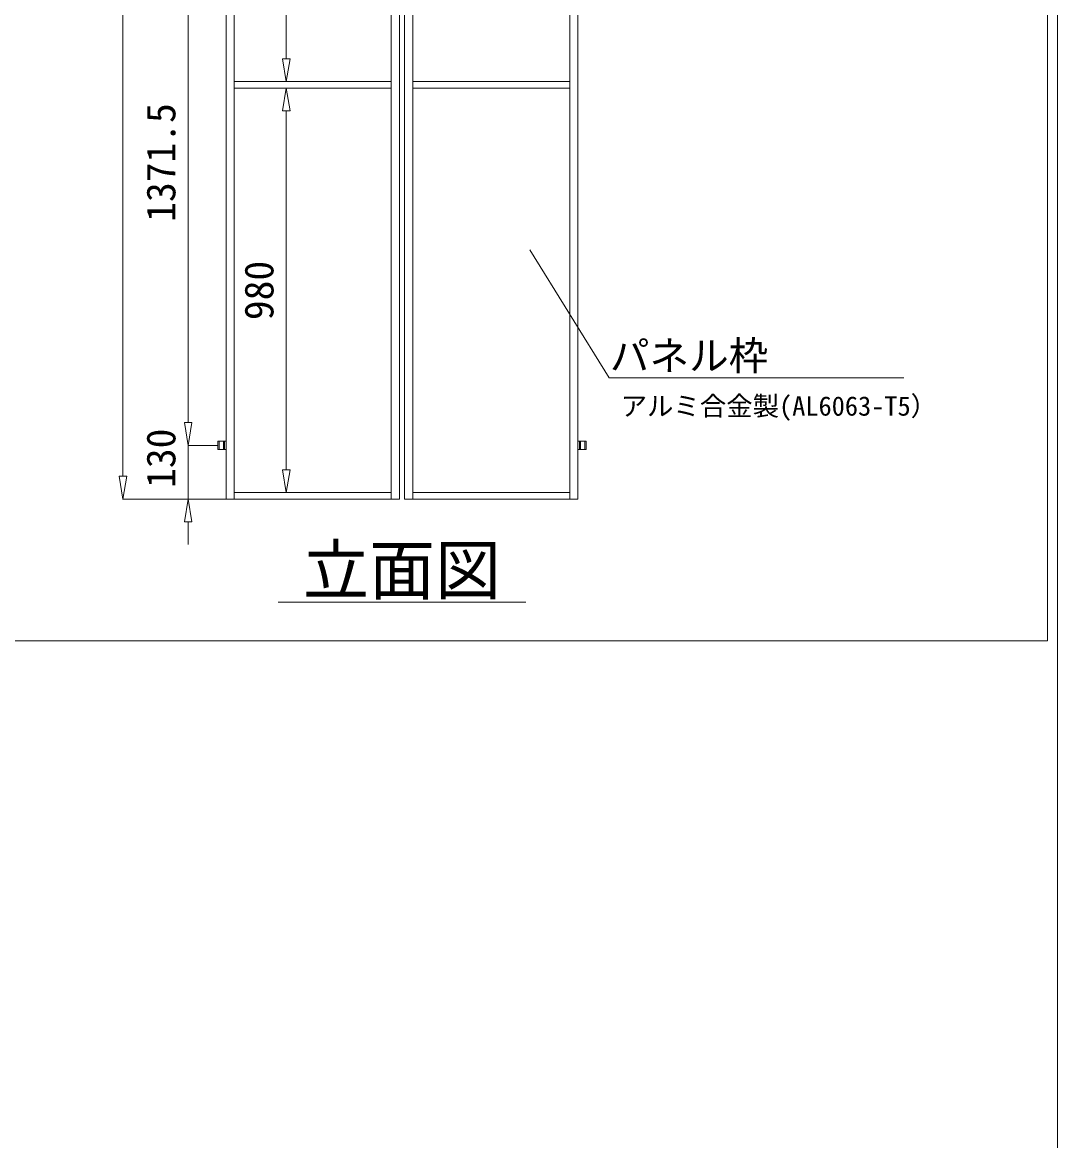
# Model space of a CAD drawing. Units: millimetres, scale not verified. Extents: x -12090 to 12090, y -18325 to 18325.
# Drawn here: x 9048 to 12060, y -14676 to -11425 of the extents above; entities that cross this region are included whole.
import ezdxf
from ezdxf.enums import TextEntityAlignment as Align

# ---------------------------------------------------------------- set-up
doc = ezdxf.new("R2010")
doc.units = ezdxf.units.MM
doc.header["$LTSCALE"] = 90
doc.linetypes.add('DASHED1', pattern=[1.8, 1.2, -0.6])
doc.layers.add('0-A_図面枠', color=134, linetype='Continuous', lineweight=18)
doc.styles.add('ＭＳ ゴシック', font='')
doc.styles.get('ＭＳ ゴシック').set_extended_font_data('MS Gothic')

msp = doc.modelspace()

# ---------------------------------------------------------------- linework, layer by layer
at = {"layer": '0-A_図面枠'}
for p, q in [((9340.73, -9272.84), (9340.73, -12744.45)), ((9815.7, -10486.65), (9815.7, -11530.65)), ((9530.48, -11074.64), (9530.48, -12588.44)), ((9804.7, -11530.65), (9815.7, -11596.64)), ((9804.7, -11530.65), (9826.69, -11530.65)), ((9815.7, -11596.64), (9826.69, -11530.65)), ((9665.69, -11596.64), (9816.89, -11596.64)), ((9665.69, -11615.85), (9816.89, -11615.85)), ((9804.7, -11681.85), (9815.7, -11615.85)), ((9815.7, -11615.85), (9826.69, -11681.85)), ((9804.7, -11681.85), (9826.69, -11681.85)), ((9815.7, -11681.85), (9815.7, -12725.85)), ((10756.03, -12458.43), (11612.58, -12458.43)), ((9530.48, -12588.44), (9530.48, -12522.45)), ((9519.48, -12588.44), (9530.48, -12654.45)), ((9519.48, -12588.44), (9541.48, -12588.44)), ((9519.48, -12588.44), (9530.48, -12654.45)), ((9519.48, -12588.44), (9541.48, -12588.44)), ((9530.48, -12654.45), (9541.48, -12588.44)), ((9530.48, -12654.45), (9541.48, -12588.44)), ((9636.25, -12642.44), (9636.25, -12666.45)), ((10668.59, -12642.44), (10668.59, -12666.45)), ((9615.6, -12654.45), (9529.28, -12654.45)), ((9615.6, -12654.45), (9529.28, -12654.45)), ((9530.48, -12654.45), (9530.48, -12810.45)), ((9329.73, -12744.45), (9340.73, -12810.45)), ((9329.73, -12744.45), (9351.73, -12744.45)), ((9340.73, -12810.45), (9351.73, -12744.45)), ((9804.7, -12725.85), (9815.7, -12791.84)), ((9804.7, -12725.85), (9826.69, -12725.85)), ((9815.7, -12791.84), (9826.69, -12725.85)), ((9639.59, -12810.45), (9339.53, -12810.45)), ((9519.48, -12876.44), (9530.48, -12810.45)), ((9639.59, -12810.45), (9529.28, -12810.45)), ((9530.48, -12810.45), (9541.48, -12876.44)), ((9665.69, -12791.84), (9816.89, -12791.84)), ((9519.48, -12876.44), (9541.48, -12876.44)), ((9530.48, -12876.44), (9530.48, -12942.45)), ((9792.41, -13110.44), (10512.41, -13110.44))]:
    msp.add_line(p, q, dxfattribs=at)
at = {"layer": '0-A_図面枠', "linetype": 'DASHED1'}
for p, q in [((9620.4, -12642.44), (9620.4, -12666.45)), ((9633.6, -12642.44), (9633.6, -12666.45)), ((10671.24, -12642.44), (10671.24, -12666.45)), ((10684.44, -12642.44), (10684.44, -12666.45))]:
    msp.add_line(p, q, dxfattribs=at)
at = {"layer": '0-A_図面枠'}
for points in [[(-12090.19, -1675), (12059.81, -1675), (12059.81, -18325), (-12090.19, -18325)], [(8886.05, -8201.39), (12029.97, -8201.39), (12029.97, -13222.99), (8886.05, -13222.99)], [(9640.8, -9206.85), (9664.5, -9206.85), (9664.5, -12810.45), (9640.8, -12810.45)], [(10144.8, -9206.85), (10121.09, -9206.85), (10121.09, -12810.45), (10144.8, -12810.45)], [(10160.04, -9206.85), (10183.74, -9206.85), (10183.74, -12810.45), (10160.04, -12810.45)], [(10664.04, -9206.85), (10640.34, -9206.85), (10640.34, -12810.45), (10664.04, -12810.45)], [(10121.09, -11596.64), (9664.5, -11596.64), (9664.5, -11615.85), (10121.09, -11615.85)], [(10183.74, -11596.64), (10640.34, -11596.64), (10640.34, -11615.85), (10183.74, -11615.85)], [(10121.09, -12810.45), (9664.5, -12810.45), (9664.5, -12791.84), (10121.09, -12791.84)], [(10183.74, -12810.45), (10640.34, -12810.45), (10640.34, -12791.84), (10183.74, -12791.84)]]:
    msp.add_lwpolyline(points, close=True, dxfattribs=at)
for points in [[(10524.47, -12085.93), (10755.59, -12458.43), (10756.03, -12458.43)], [(9640.8, -12666.45), (9616.8, -12666.45), (9616.8, -12642.44), (9640.8, -12642.44)], [(10664.04, -12666.45), (10688.04, -12666.45), (10688.04, -12642.44), (10664.04, -12642.44)]]:
    msp.add_lwpolyline(points, dxfattribs=at)

# ---------------------------------------------------------------- texts
at = {"layer": '0-A_図面枠', "style": 'ＭＳ ゴシック'}
for s, p in [('1371.5', (9518.6, -12004.34)), ('980', (9803.82, -12290.25)), ('130', (9518.6, -12778.13))]:
    msp.add_text(s, height=84.46, rotation=90, dxfattribs=at).set_placement(p, align=Align.BOTTOM_LEFT)
for s, height, p in [('パネル枠\u3000\u3000\u3000\u3000\u3000', 84.46, (10757.22, -12461.29)), ('アルミ合金製(AL6063-T5）', 56.3, (10788.57, -12585.07)), ('立面図', 140.8, (9864.41, -13129.65))]:
    msp.add_text(s, height=height, dxfattribs=at).set_placement(p, align=Align.BOTTOM_LEFT)

doc.saveas('drawing.dxf')
